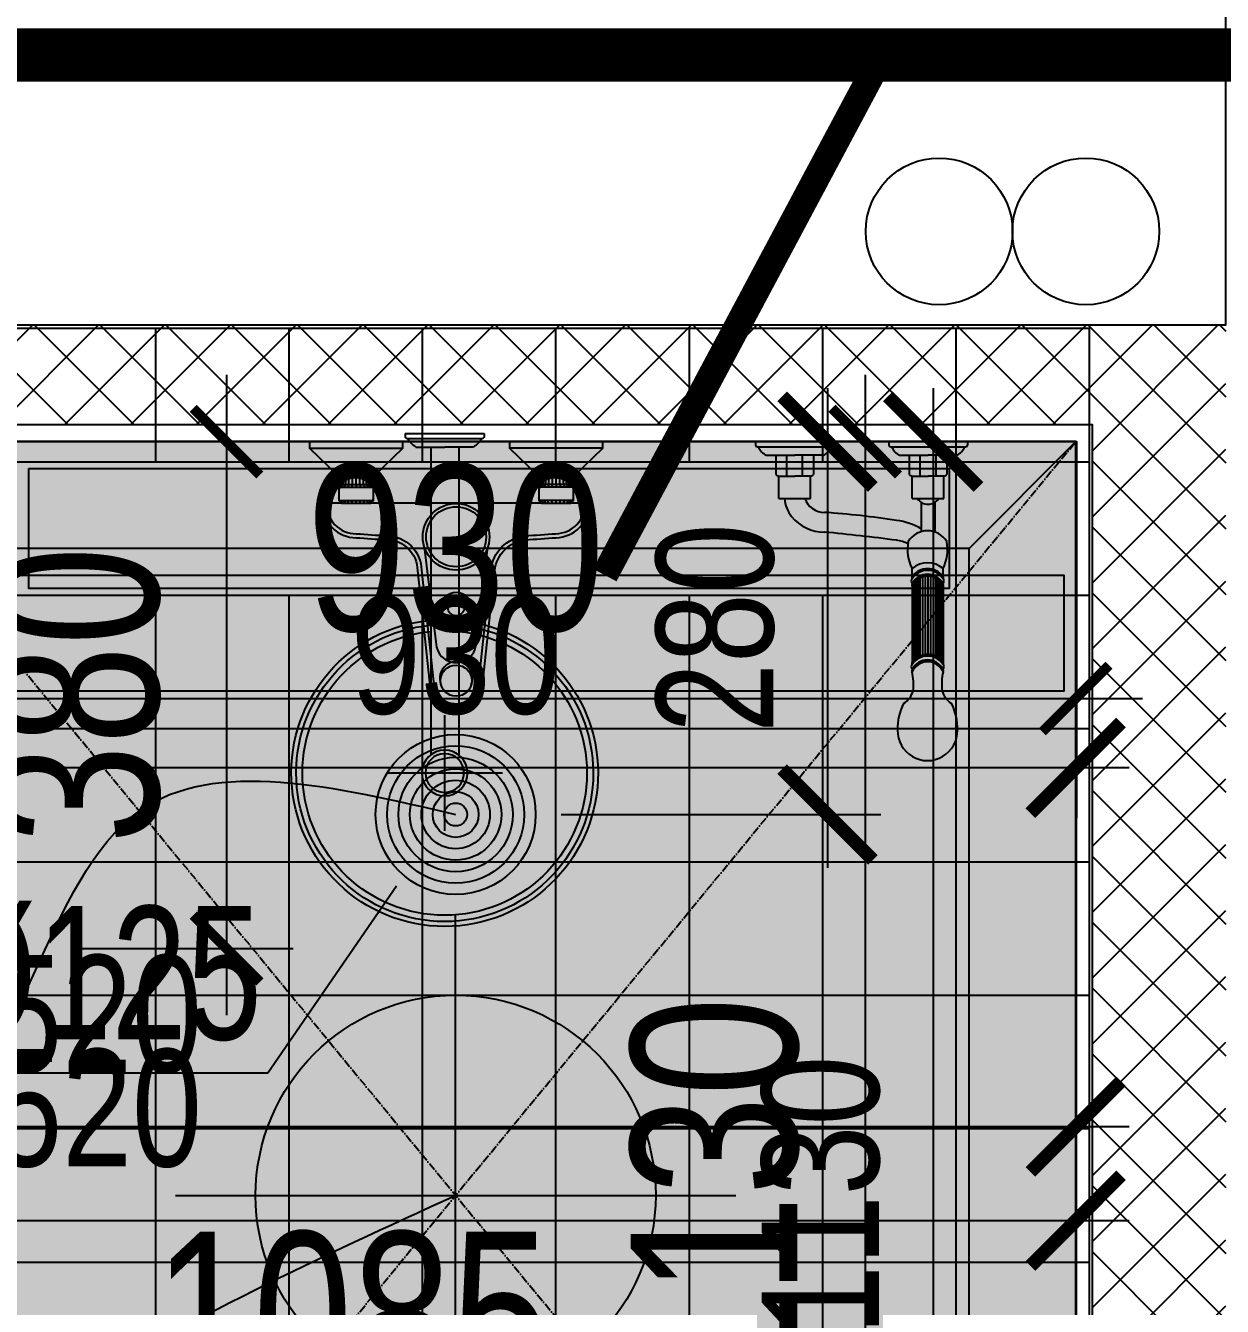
# Model space of a CAD drawing. Header units: metres. Extents: x -577923 to -19598, y 119734 to 247764.
# Drawn here: x -548547 to -547649, y 191100 to 192060 of the extents above; entities that cross this region are included whole.
import ezdxf
from ezdxf.enums import TextEntityAlignment as Align

# ---------------------------------------------------------------- set-up
doc = ezdxf.new("R2010")
doc.units = ezdxf.units.M
doc.linetypes.add('ACAD_ISO10W100', pattern=[18, 12, -3, 0, -3])
doc.linetypes.add('CACHE2', pattern=[4.762499999999999, 3.175, -1.5875])
for name, color, linetype in [('acces', 175, 'Continuous'), ('ceiling', 232, 'Continuous'), ('ceiling dim', 4, 'Continuous'), ('cornice', 4, 'Continuous'), ('dim', 4, 'Continuous'), ('electricity', 61, 'Continuous'), ('floor', 172, 'Continuous'), ('floor hatch', 252, 'Continuous'), ('Gypsum_wall', 3, 'Continuous'), ('light', 230, 'Continuous'), ('Marks ceiling', 4, 'Continuous'), ('sanit', 7, 'Continuous'), ('Sanitari', 144, 'Continuous'), ('Ventilation', 92, 'CACHE2'), ('wall', 5, 'Continuous')]:
    doc.layers.add(name, color=color, linetype=linetype)
doc.styles.add('KOTE', font='romrust.shx', dxfattribs={"width": 0.8})
doc.dimstyles.new('ayala 25', dxfattribs={"dimscale": 25, "dimtxt": 2.2, "dimasz": 1.7, "dimexe": 1, "dimexo": 2, "dimgap": 1, "dimtad": 1, "dimdec": 0, "dimzin": 9, "dimdsep": 46, "dimtxsty": 'KOTE', "dimblk": 'ARCHTICK', "dimcen": 0, "dimdle": 1, "dimclrd": 4, "dimclre": 4, "dimclrt": 3, "dimadec": 0, "dimazin": 0, "dimtfac": 0.6666666666666667, "dimtdec": 0, "dimtix": 1, "dimtmove": 2, "dimatfit": 0, "dimfxl": 1, "dimtvp": 1, "dimtolj": 1, "dimarcsym": 0})
doc.dimstyles.new('ayala 50', dxfattribs={"dimscale": 50, "dimtxt": 2.5, "dimasz": 1, "dimexe": 1, "dimexo": 2, "dimgap": 1, "dimtad": 1, "dimdec": 0, "dimzin": 9, "dimdsep": 46, "dimtxsty": 'KOTE', "dimblk": 'ARCHTICK', "dimcen": 0, "dimdle": 1, "dimclrd": 4, "dimclre": 4, "dimclrt": 3, "dimadec": 0, "dimazin": 0, "dimtfac": 0.6666666666666667, "dimtdec": 0, "dimtix": 1, "dimtmove": 2, "dimatfit": 0, "dimfxl": 1, "dimtvp": 1, "dimtolj": 1, "dimarcsym": 0})
doc.dimstyles.new('scale 40', dxfattribs={"dimscale": 40, "dimtxt": 2.2, "dimasz": 1.7, "dimexe": 1, "dimexo": 2, "dimgap": 1, "dimtad": 1, "dimdec": 0, "dimzin": 9, "dimdsep": 46, "dimtxsty": 'KOTE', "dimblk": 'ARCHTICK', "dimcen": 0, "dimdle": 1, "dimclrd": 4, "dimclre": 4, "dimclrt": 3, "dimadec": 0, "dimazin": 0, "dimtfac": 0.6666666666666667, "dimtdec": 0, "dimtix": 1, "dimtmove": 2, "dimatfit": 0, "dimfxl": 1, "dimtvp": 1, "dimtolj": 1, "dimarcsym": 0})

# ---------------------------------------------------------------- blocks, each defined once
blk = doc.blocks.new('wall handshower (top)')
at = {"color": 0}
for p, q in [((29.51732282142621, 0), (-29.51732282142621, 0)), ((-29.51732282142621, 0), (-29.51732282142621, -2.71216874444508)), ((29.51732282142621, 0), (29.51732282142621, -2.71216874444508)), ((129.5173228214262, 0), (70.4826771785738, 0)), ((70.4826771785738, 0), (70.4826771785738, -2.71216874444508)), ((129.5173228214262, 0), (129.5173228214262, -2.71216874444508)), ((-27.30604903740459, -3.99168910481967), (27.3060490374337, -3.99168910481967)), ((72.69395096259541, -3.99168910481967), (127.3060490374337, -3.99168910481967)), ((-21.52336715254933, -10.12613449251512), (2.91038304567337e-11, -10.12613449251512)), ((-14.13425659755012, -10.12613449251512), (-14.13425659755012, -24.72281987979659)), ((-6.028808449656935, -25.86433853005292), (-6.028808449656935, -10.12613449251512)), ((21.52336715260753, -10.12613449251512), (2.91038304567337e-11, -10.12613449251512)), ((5.872754493553657, -25.86433853005292), (5.872754493553657, -10.12613449251512)), ((13.97820264144684, -10.12613449251512), (13.97820264144684, -24.72281987979659)), ((78.47663284745067, -10.12613449251512), (100.0000000000291, -10.12613449251512)), ((85.86574340244988, -10.12613449251512), (85.86574340244988, -24.72281987979659)), ((93.97119155034306, -25.86433853005292), (93.97119155034306, -10.12613449251512)), ((121.5233671526075, -10.12613449251512), (100.0000000000291, -10.12613449251512)), ((105.8727544935537, -25.86433853005292), (105.8727544935537, -10.12613449251512)), ((113.9782026414468, -10.12613449251512), (113.9782026414468, -24.72281987979659)), ((-11.97958992124768, -42.70932977789198), (-11.97958992124768, -25.86433853005292)), ((-11.97958992124768, -25.86433853005292), (-0.07802697806619108, -25.86433853005292)), ((11.8235359651444, -25.86433853005292), (-0.07802697806619108, -25.86433853005292)), ((11.8235359651444, -42.70932977789198), (11.8235359651444, -25.86433853005292)), ((88.02041007875232, -42.70932977789198), (88.02041007875232, -25.86433853005292)), ((88.02041007875232, -25.86433853005292), (99.92197302193381, -25.86433853005292)), ((111.8235359651444, -25.86433853005292), (99.92197302193381, -25.86433853005292)), ((111.8235359651444, -42.70932977789198), (111.8235359651444, -25.86433853005292)), ((-11.97958992124768, -42.70932977789198), (11.8235359651444, -42.70932977789198)), ((88.02041007875232, -42.70932977789198), (111.8235359651444, -42.70932977789198)), ((94.78883636181126, -45.46515103175443), (94.78883636181126, -67.40229475596061)), ((105.0551096820855, -45.46515103175443), (105.0551096820855, -67.67145689475728)), ((87.99056344042765, -100.9716390452759), (87.99056344042765, -95.1716390452766)), ((111.1213806457527, -100.9716390452759), (111.1213806457527, -95.1716390452766)), ((90.68261084577534, -104.4321327536509), (90.68261084574624, -162.5210355815816)), ((92.15434785280377, -103.1817815953236), (92.15434785280377, -161.52897355614)), ((93.84562666792772, -102.1475130663694), (93.84562666792772, -160.6757055067355)), ((95.7050586520345, -101.3825329013944), (95.7050586520345, -160.0289670618458)), ((97.67614599553053, -100.9208610762671), (97.67614599553053, -159.6330698925267)), ((99.69899836141849, -100.7807160424582), (99.69899836141849, -159.5121261963268)), ((101.7121514113969, -100.9656836167142), (101.7121514113969, -159.6716779255512)), ((103.6544402290019, -101.464792256942), (103.6544402290019, -160.0990839172609)), ((105.4668460015673, -102.2516814791888), (105.4668460015673, -160.7628043575514)), ((107.0943010006449, -103.2823589374439), (107.0943010006449, -161.6104897120731)), ((108.4873340008198, -104.4899915574697), (108.4873340008198, -162.5657263486064)), ((87.99056344042765, -108.3716390452682), (87.99056344042765, -165.2098602148999)), ((88.56860087026143, -107.2068514111998), (88.56860087026143, -164.5044253008346)), ((89.47513369764783, -105.8174505128736), (89.47513369764783, -163.5558255785345)), ((109.6499240378907, -105.8349503702502), (109.6499240378907, -163.5683820895229)), ((110.4093642609951, -106.9744150712668), (110.409364260966, -164.3530958886713)), ((110.8799183004594, -107.8478141602773), (110.8799183004594, -164.9041701306123)), ((111.1213806457527, -108.3716390452682), (111.1213806457527, -165.2098602149454))]:
    blk.add_line(p, q, dxfattribs=at)
for centre, radius, start, end in [((-27.38892633852083, -1.584390446369071), 2.408724865562433, 207.9178764057473, 271.9717723105311), ((-14.98093192913802, 2.002377297438215), 13.7805753469162, 205.7896451649418, 241.6564203587935), ((14.98093192916713, 2.002377297438215), 13.7805753469162, 298.3435796412065, 334.2103548350581), ((27.38892633854994, -1.584390446369071), 2.408724865562433, 268.0282276894689, 332.0821235942527), ((72.61107366147917, -1.584390446369071), 2.408724865562433, 207.9178764057473, 271.9717723105311), ((85.01906807086198, 2.002377297438215), 13.7805753469162, 205.7896451649418, 241.6564203587935), ((114.9809319291671, 2.002377297438215), 13.7805753469162, 298.3435796412065, 334.2103548350581), ((127.3889263385499, -1.584390446369071), 2.408724865562433, 268.0282276894689, 332.0821235942527), ((-10.37322256038897, -20.2279760594829), 5.860801822085343, 230.0792909409914, 254.0924099294788), ((10.21716860428569, -20.2279760594829), 5.860801822085343, 285.9075900705212, 309.9207090590086), ((89.62677743961103, -20.2279760594829), 5.860801822085343, 230.0792909409914, 254.0924099294788), ((110.2171686042857, -20.2279760594829), 5.860801822085343, 285.9075900705212, 309.9207090590086), ((16.77643115670071, -40.86857144951546), 24.54418814595592, 184.3010917183804, 218.5850489282003), ((21.96245149607421, -37.7299842127436), 15.25537921288759, 199.0503745879608, 270.6084763301093), ((99.92197302193381, -36.84294065188442), 10.03452060670152, 215.7762034035241, 324.2237965964759), ((22.32996358216042, -35.65931445591605), 32.13993675774245, 219.6696818258993, 269.6336455448941), ((-21.20052926192875, -678.8828010146017), 627.3959944773844, 81.06024842120657, 86.0402741642993), ((71.42831164365634, -103.6716877274202), 44.82831975763287, 58.59320398870918, 83.7685953140791), ((99.50481172304717, -83.44807318885614), 16.72445601881532, 30.51061705759423, 149.489382940796), ((-118.9703034001286, -1558.555766955389), 1497.419340119883, 82.50725442845041, 84.59326815671331), ((73.13900509476662, -100.4873330607606), 26.75172657082053, 64.08237706581457, 83.22663252777147), ((115.1628158524109, -81.12867205948714), 30.69357180101224, 168.4004337074072, 207.2272854576603), ((83.82869979282259, -81.12867205948714), 30.69357180101224, 332.7727145423397, 11.59956629259274), ((99.5559720431338, -108.4830229011895), 17.63382024137145, 49.01471527903784, 130.9852847209621), ((99.5559720430756, -109.858860381104), 14.585656626251, 37.53980106037706, 142.4601989395816), ((90.05003916710848, -104.6716390452711), 2.802042160421129, 137.3064543293995, 222.6935456706005), ((89.19117410649778, -101.8716390452755), 1.500488577592248, 143.1440932336036, 216.8559067684598), ((99.5559720430756, -110.3216997358759), 13.81166509071397, 33.13706492608717, 146.8629350739783), ((99.5559720431338, -112.3014730893265), 12.90696224206111, 26.3551301315313, 153.6448698685621), ((99.5559720430756, -113.3852656856907), 12.60536109107614, 23.43682374635465, 156.5631762536453), ((109.9207699796825, -101.8716390452755), 1.500488577592248, 323.1440932315402, 36.85590676639638), ((109.0619049190718, -104.6716390452711), 2.802042160421129, 317.3064543293995, 42.69354567060053), ((89.19117410649778, -107.4716390452668), 1.500488577592248, 143.1440932336036, 216.8559067684598), ((109.9207699796825, -107.4716390452668), 1.500488577592248, 323.1440932315402, 36.85590676639638), ((99.5559720430756, -174.0970815507717), 14.585656626251, 37.53980106037706, 142.4601989395816), ((99.5559720430756, -174.5599209055435), 13.81166509071397, 33.13706492608717, 146.8629350739783), ((90.05003916710848, -168.9098602149406), 2.802042160421129, 137.3064543293995, 222.6935456706005), ((89.19117410649778, -166.109860214945), 1.500488577592248, 143.1440932336036, 216.8559067684598), ((89.19117410649778, -171.7098602149363), 1.500488577592248, 143.1440932336036, 216.8559067684598), ((99.5559720431338, -176.539694258996), 12.90696224206111, 26.3551301315313, 153.6448698685621), ((99.5559720430756, -177.6234868553584), 12.60536109107614, 23.43682374635465, 156.5631762536453), ((41.81876089682919, -182.123638432382), 47.14177898738836, 354.3747416436489, 11.64294177827996), ((157.2931831893511, -182.123638432382), 47.14177898738836, 168.35705822172, 185.6252583563511), ((109.9207699796825, -166.109860214945), 1.500488577592248, 323.1440932315402, 36.85590676639638), ((109.0619049190718, -168.9098602149406), 2.802042160421129, 317.3064543293995, 42.69354567060053), ((109.9207699796825, -171.7098602149363), 1.500488577592248, 323.1440932315402, 36.85590676639638), ((72.38772107465775, -181.9684383694948), 17.02927943543154, 302.6481330906219, 343.7120507851106), ((126.7242230114643, -181.9684383694948), 17.02927943543154, 196.2879492148894, 237.351866909378), ((119.6517284620495, -215.3323590351556), 42.6570953595189, 153.5123462746278, 181.2516851154977), ((79.35789498401573, -215.3323590351556), 42.6570953595189, 358.7483148845023, 26.48765372537219), ((99.50481172304717, -216.6038407341748), 22.50256372517277, 179.1351087821876, 0.8648912178123863)]:
    blk.add_arc(centre, radius, start, end, dxfattribs=at)
blk = doc.blocks.new('Hansgrohe top')
h = blk.add_hatch(color=254)
edge = h.paths.add_edge_path()
edge.add_line((7.275957614183426e-12, -46.00000000001455), (-63.99999999999272, -46.00000000001455))
edge.add_line((-63.99999999999272, -46.00000000001455), (-61.99999999999272, -44.00000000001455))
edge.add_line((-61.99999999999272, -44.00000000001455), (-61.99999999999272, -34.00000000001455))
edge.add_line((-61.99999999999272, -34.00000000001455), (-63.99999999999272, -32.00000000001455))
edge.add_line((-63.99999999999272, -32.00000000001455), (-63.99999999999272, -25.00000000001455))
edge.add_line((-63.99999999999272, -25.00000000001455), (-60.99999999999272, -25.00000000001455))
edge.add_line((-60.99999999999272, -25.00000000001455), (-39.99999999999272, -5.000000000014552))
edge.add_line((-39.99999999999272, -5.000000000014552), (-39.99999999999272, -1.455191522836685e-11))
edge.add_line((-39.99999999999272, -1.455191522836685e-11), (-109.9999999999927, -1.455191522836685e-11))
edge.add_line((-109.9999999999927, -1.455191522836685e-11), (-109.9999999999927, -5.000000000014552))
edge.add_line((-109.9999999999927, -5.000000000014552), (-88.99999999999272, -25.00000000001455))
edge.add_line((-88.99999999999272, -25.00000000001455), (-85.99999999998545, -25.0000000000291))
edge.add_line((-85.99999999998545, -25.0000000000291), (-85.99999999999272, -32.00000000001455))
edge.add_line((-85.99999999999272, -32.00000000001455), (-87.99999999999272, -34.00000000001455))
edge.add_line((-87.99999999999272, -34.00000000001455), (-87.99999999999272, -44.00000000001455))
edge.add_line((-87.99999999999272, -44.00000000001455), (-85.99999999999272, -46.00000000001455))
edge.add_line((-85.99999999999272, -46.00000000001455), (-98.99999999999272, -46.00000000001455))
edge.add_line((-98.99999999999272, -46.00000000001455), (-99.99999999999272, -47.00000000001455))
edge.add_arc((-75.00061614810693, -47.00061614812876), 24.99938385947875, 179.9985878577368, 270.0014121422632)
edge.add_arc((-503.9137034248815, -6403.746986705652), 6346.257705816994, 85.91654137337918, 86.12469372123053, ccw=False)
edge.add_arc((-52.00070323576074, -96.60070323577384), 23.00070324650401, 0.0017517916843985404, 89.99824820831572, ccw=False)
edge.add_line((-29.00000000000728, -96.60000000002037), (-19.99999999999272, -180.3147000000172))
edge.add_arc((7.275957614183426e-12, -179.9974448881258), 20.00251611188006, 180.9087927265302, 359.0912072734698)
edge.add_line((20.00000000000728, -180.3147000000172), (28.99999999999272, -96.60000000002037))
edge.add_arc((54.7705391308416, -99.37053913086925), 25.91903883577047, 96.136186491469, 173.8638135085309, ccw=False)
edge.add_arc((465.703780028883, -5854.479337897836), 5795.663614888641, 93.86541892116912, 94.09334598421111, ccw=False)
edge.add_arc((74.17833585395175, -46.17833585379643), 25.83473381416963, 271.8225784139141, 358.1774215854022)
edge.add_line((100.0000000001601, -47.00000000016007), (99.00000000000728, -46.00000000001455))
edge.add_line((99.00000000000728, -46.00000000001455), (86.00000000000728, -46.00000000001455))
edge.add_line((86.00000000000728, -46.00000000001455), (88.00000000000728, -44.00000000001455))
edge.add_line((88.00000000000728, -44.00000000001455), (88.00000000000728, -34.00000000001455))
edge.add_line((88.00000000000728, -34.00000000001455), (86.00000000000728, -32.00000000001455))
edge.add_line((86.00000000000728, -32.00000000001455), (86.00000000000728, -25.00000000001455))
edge.add_line((86.00000000000728, -25.00000000001455), (89.00000000000728, -25.00000000001455))
edge.add_line((89.00000000000728, -25.00000000001455), (109.9999999999927, -4.999999999985448))
edge.add_line((109.9999999999927, -4.999999999985448), (110.0000000000073, -1.455191522836685e-11))
edge.add_line((110.0000000000073, -1.455191522836685e-11), (40.00000000000728, -1.455191522836685e-11))
edge.add_line((40.00000000000728, -1.455191522836685e-11), (40.00000000000728, -5.000000000014552))
edge.add_line((40.00000000000728, -5.000000000014552), (60.99999999999272, -24.99999999998545))
edge.add_line((60.99999999999272, -24.99999999998545), (64.00000000000728, -25.00000000001455))
edge.add_line((64.00000000000728, -25.00000000001455), (64.00000000000728, -32.00000000001455))
edge.add_line((64.00000000000728, -32.00000000001455), (62.00000000000728, -34.00000000001455))
edge.add_line((62.00000000000728, -34.00000000001455), (62.00000000000728, -44.00000000001455))
edge.add_line((62.00000000000728, -44.00000000001455), (64.00000000000728, -46.00000000001455))
edge.add_line((64.00000000000728, -46.00000000001455), (7.275957614183426e-12, -46.00000000001455))
at = {"color": 0}
for p, q in [((-109.9999999999927, -5.000000000014552), (-39.99999999999272, -5.000000000014552)), ((110.0000000000073, -5.000000000014552), (40.00000000000728, -5.000000000014552)), ((-85.99999999998545, -25.0000000000291), (-63.99999999999272, -25.0000000000291)), ((-85.59999999999127, -32.00000000001455), (-85.59999999999127, -25.00000000001455, 26.2)), ((-84.49999999999272, -32.00000000001455), (-84.49999999999272, -25.00000000001455, 26.2)), ((-82.79999999998836, -32.00000000001455), (-82.79999999998836, -25.00000000001455, 26.2)), ((-80.49999999999272, -32.00000000001455), (-80.49999999999272, -25.00000000001455, 26.2)), ((-77.79999999998836, -32.00000000001455), (-77.79999999998836, -25.00000000001455, 26.2)), ((-74.99999999999272, -32.00000000005821), (-74.99999999999272, -25.00000000005821, 26.2)), ((-72.20000000001164, -32.00000000001455), (-72.20000000001164, -25.00000000001455, 26.2)), ((-69.50000000000728, -32.00000000001455), (-69.50000000000728, -25.00000000001455, 26.2)), ((-67.20000000001164, -32.00000000001455), (-67.20000000001164, -25.00000000001455, 26.2)), ((-65.50000000000728, -32.00000000001455), (-65.50000000000728, -25.00000000001455, 26.2)), ((-64.40000000000873, -32.00000000001455), (-64.40000000000873, -25.00000000001455, 26.2)), ((64.00000000000728, -25.00000000001455), (86.00000000000728, -25.00000000001455)), ((64.40000000000873, -32.00000000001455), (64.40000000000873, -25.00000000001455, 26.2)), ((65.50000000000728, -32.00000000001455), (65.50000000000728, -25.00000000001455, 26.2)), ((67.20000000001164, -32.00000000001455), (67.20000000001164, -25.00000000001455, 26.2)), ((69.50000000000728, -32.00000000001455), (69.50000000000728, -25.00000000001455, 26.2)), ((72.20000000001164, -32.00000000001455), (72.20000000001164, -25.00000000001455, 26.2)), ((74.99999999999272, -32.00000000005821), (74.99999999999272, -25.00000000005821, 26.2)), ((77.79999999998836, -32.00000000001455), (77.79999999998836, -25.00000000001455, 26.2)), ((80.49999999999272, -32.00000000001455), (80.49999999999272, -25.00000000001455, 26.2)), ((82.79999999998836, -32.00000000001455), (82.79999999998836, -25.00000000001455, 26.2)), ((84.49999999999272, -32.00000000001455), (84.49999999999272, -25.00000000001455, 26.2)), ((85.59999999999127, -32.00000000001455), (85.59999999999127, -25.00000000001455, 26.2)), ((-87.99999999999272, -33.99999999992724), (-61.99999999999272, -33.99999999992724)), ((-87.49999999999272, -33.99999999992724), (-87.99999999999272, -35.8660254037095)), ((-85.59999999999127, -32.00000000001455), (-87.49999999998545, -34.00000000001455, 19.31721973305628)), ((-84.49999999999272, -32.00000000001455), (-86.2999999999738, -34, 15.21100405209363)), ((-85.99999999999272, -32.00000000001455), (-63.99999999999272, -32.00000000001455)), ((-82.79999999998836, -32.00000000001455), (-84.19999999998254, -34.00000000001455, 9.476348875375148)), ((-80.49999999999272, -32.00000000001455), (-81.49999999999272, -34.00000000001455, 9.476263673910275)), ((-77.79999999998836, -32.00000000001455), (-78.40000000000146, -34.00000000001455, 9.638205168207017)), ((-74.99999999999272, -32.00000000001455), (-75, -34.00000000001455)), ((-72.20000000001164, -32.00000000001455), (-71.59999999999854, -34.00000000001455, 9.638205168207017)), ((-69.50000000000728, -32.00000000001455), (-68.50000000000728, -34.00000000001455, 9.476263673910275)), ((-67.20000000001164, -32.00000000001455), (-65.80000000001746, -34.00000000001455, 9.476348875375148)), ((-65.50000000000728, -32.00000000001455), (-63.70000000002619, -34, 15.21100405209363)), ((-64.40000000000873, -32.00000000001455), (-62.50000000001455, -34.00000000001455, 19.31721973305628)), ((-62.50000000000728, -33.99999999992724), (-62.00000000000728, -35.8660254037095)), ((87.99999999999272, -33.99999999992724), (61.99999999999272, -33.99999999992724)), ((62.50000000000728, -33.99999999992724), (62.00000000000728, -35.8660254037095)), ((64.40000000000873, -32.00000000001455), (62.50000000001455, -34.00000000001455, 19.31721973305628)), ((65.50000000000728, -32.00000000001455), (63.70000000002619, -34, 15.21100405209363)), ((85.99999999999272, -32.00000000001455), (63.99999999999272, -32.00000000001455)), ((67.20000000001164, -32.00000000001455), (65.80000000001746, -34.00000000001455, 9.476348875375148)), ((69.50000000000728, -32.00000000001455), (68.50000000000728, -34.00000000001455, 9.476263673910275)), ((72.20000000001164, -32.00000000001455), (71.59999999999854, -34.00000000001455, 9.638205168207017)), ((74.99999999999272, -32.00000000001455), (75, -34.00000000001455)), ((77.79999999998836, -32.00000000001455), (78.40000000000146, -34.00000000001455, 9.638205168207017)), ((80.49999999999272, -32.00000000001455), (81.49999999999272, -34.00000000001455, 9.476263673910275)), ((82.79999999998836, -32.00000000001455), (84.19999999998254, -34.00000000001455, 9.476348875375148)), ((84.49999999999272, -32.00000000001455), (86.2999999999738, -34, 15.21100405209363)), ((85.59999999999127, -32.00000000001455), (87.49999999998545, -34.00000000001455, 19.31721973305628)), ((87.49999999999272, -33.99999999992724), (87.99999999999272, -35.8660254037095)), ((-87.49999999999272, -44.00000000001455), (-87.99999999999272, -42.13397459623229)), ((-87.99999999999272, -44.00000000001455), (-61.99999999999272, -44.00000000001455)), ((-85.59999999999127, -46.00000000001455), (-87.49999999998545, -44.00000000001455, 19.31721973305628)), ((-84.49999999999272, -46.00000000001455), (-86.2999999999738, -44.0000000000291, 15.21100405209363)), ((-85.99999999999272, -46.00000000001455), (-63.99999999999272, -46.00000000001455)), ((-82.79999999998836, -46.00000000001455), (-84.19999999998254, -44.00000000001455, 9.476348875375148)), ((-80.49999999999272, -46.00000000001455), (-81.49999999999272, -44.00000000001455, 9.476263673910275)), ((-77.79999999998836, -46.00000000001455), (-78.40000000000146, -44.00000000001455, 9.638205168207017)), ((-74.99999999999272, -46.00000000001455), (-75, -44.00000000001455)), ((-72.20000000001164, -46.00000000001455), (-71.59999999999854, -44.00000000001455, 9.638205168207017)), ((-69.50000000000728, -46.00000000001455), (-68.50000000000728, -44.00000000001455, 9.476263673910275)), ((-67.20000000001164, -46.00000000001455), (-65.80000000001746, -44.00000000001455, 9.476348875375148)), ((-65.50000000000728, -46.00000000001455), (-63.70000000002619, -44.0000000000291, 15.21100405209363)), ((-64.40000000000873, -46.00000000001455), (-62.50000000001455, -44.00000000001455, 19.31721973305628)), ((-62.50000000000728, -44.00000000001455), (-62.00000000000728, -42.13397459623229)), ((62.50000000000728, -44.00000000001455), (62.00000000000728, -42.13397459623229)), ((87.99999999999272, -44.00000000001455), (61.99999999999272, -44.00000000001455)), ((64.40000000000873, -46.00000000001455), (62.50000000001455, -44.00000000001455, 19.31721973305628)), ((65.50000000000728, -46.00000000001455), (63.70000000002619, -44.0000000000291, 15.21100405209363)), ((64.00000000000728, -46.00000000001455), (86.00000000000728, -46.00000000001455)), ((67.20000000001164, -46.00000000001455), (65.80000000001746, -44.00000000001455, 9.476348875375148)), ((69.50000000000728, -46.00000000001455), (68.50000000000728, -44.00000000001455, 9.476263673910275)), ((72.20000000001164, -46.00000000001455), (71.59999999999854, -44.00000000001455, 9.638205168207017)), ((74.99999999999272, -46.00000000001455), (75, -44.00000000001455)), ((77.79999999998836, -46.00000000001455), (78.40000000000146, -44.00000000001455, 9.638205168207017)), ((80.49999999999272, -46.00000000001455), (81.49999999999272, -44.00000000001455, 9.476263673910275)), ((82.79999999998836, -46.00000000001455), (84.19999999998254, -44.00000000001455, 9.476348875375148)), ((84.49999999999272, -46.00000000001455), (86.2999999999738, -44.0000000000291, 15.21100405209363)), ((85.59999999999127, -46.00000000001455), (87.49999999998545, -44.00000000001455, 19.31721973305628)), ((87.49999999999272, -44.00000000001455), (87.99999999999272, -42.13397459623229))]:
    blk.add_line(p, q, dxfattribs=at)
blk.add_lwpolyline([(7.275957614183426e-12, -46.00000000001455), (-63.99999999999272, -46.00000000001455), (-61.99999999999272, -44.00000000001455), (-61.99999999999272, -34.00000000001455), (-63.99999999999272, -32.00000000001455), (-63.99999999999272, -25.00000000001455), (-60.99999999999272, -25.00000000001455), (-39.99999999999272, -5.000000000014552), (-39.99999999999272, -1.455191522836685e-11), (-109.9999999999927, -1.455191522836685e-11), (-109.9999999999927, -5.000000000014552), (-88.99999999999272, -25.00000000001455), (-85.99999999998545, -25.0000000000291), (-85.99999999999272, -32.00000000001455), (-87.99999999999272, -34.00000000001455), (-87.99999999999272, -44.00000000001455), (-85.99999999999272, -46.00000000001455), (-98.99999999999272, -46.00000000001455), (-99.99999999999272, -47.00000000001455, 0.4142280000509723), (-74.99999999999272, -72.00000000001455, -0.0009082362036731672), (-52.00000000000728, -73.60000000002037, -0.41419565233991), (-29.00000000000728, -96.60000000002037), (-19.99999999999272, -180.3147000000172, 0.9842630499994321), (20.00000000000728, -180.3147000000172), (28.99999999999272, -96.60000000002037, -0.3527816514575568), (51.99999999999272, -73.60000000002037, -0.00099451975400359), (75.00000000000728, -72.00000000001455, 0.3957001059149299), (100.0000000001601, -47.00000000016007), (99.00000000000728, -46.00000000001455), (86.00000000000728, -46.00000000001455), (88.00000000000728, -44.00000000001455), (88.00000000000728, -34.00000000001455), (86.00000000000728, -32.00000000001455), (86.00000000000728, -25.00000000001455), (89.00000000000728, -25.00000000001455), (109.9999999999927, -4.999999999985448), (110.0000000000073, -1.455191522836685e-11), (40.00000000000728, -1.455191522836685e-11), (40.00000000000728, -5.000000000014552), (60.99999999999272, -24.99999999998545), (64.00000000000728, -25.00000000001455), (64.00000000000728, -32.00000000001455), (62.00000000000728, -34.00000000001455), (62.00000000000728, -44.00000000001455), (64.00000000000728, -46.00000000001455), (7.275957614183426e-12, -46.00000000001455)], format="xyb", dxfattribs=at)
at = {"color": 40}
blk.add_lwpolyline([(-96.90895598502539, -46.00000000001455, 0.4309314408558651), (-74.90179522841936, -68.9997780554113, -0.0009082816211545122), (-51.88974572135339, -70.60023674489639, -0.4110919499884113), (-26.00053283258603, -96.43424507806776), (-17.0019537670596, -180.1357280664379, 0.9918997054362307), (17.00195376707416, -180.1357280664379), (26.01718810321472, -96.2793238574668, -0.3533158347341899), (51.73395848485234, -70.61136693894514, -0.000999140394778317), (74.85277982959815, -69.00310734631785, 0.4128896529231647), (96.83806400347385, -46.00000000001455)], format="xyb", dxfattribs=at)
at = {"color": 0, "elevation": 69.34030000000075}
blk.add_lwpolyline([(-23.83989389568887, -78.85224777339317), (-15.09999999998399, -150.1177999999927, 1.022582781447925), (15.10000000000582, -150.1178000000073), (23.82226191326481, -78.99312731302052)], format="xyb", dxfattribs=at)
at = {"color": 0}
for centre, radius in [((7.275957614183426e-12, -71.32500000001164, 69.34030000000075), 25), ((7.275957614183426e-12, -71.32500000001164, 69.34030000000075), 22.5), ((7.275957614183426e-12, -124.3109500000137, 69.3403), 6.18)]:
    blk.add_circle(centre, radius, dxfattribs=at)
at = {"color": 40}
for centre, radius in [((7.275957614183426e-12, -124.3109500000137, 69.3403), 11.5), ((7.275957614183426e-12, -179.1729150000174, 7.670300000000001), 11.71199494054176)]:
    blk.add_circle(centre, radius, dxfattribs=at)
blk.add_arc((3.637978807091713e-11, -177.3022947574354, 7.670316441585335), 12.32055937727815, 336.8457694658383, 203.1542305341617, dxfattribs=at)
blk = doc.blocks.new('PP3UU (top)')
at = {"color": 40}
for p, q in [((254.4999999999927, -43.4523721938649), (254.4999999999927, 43.45237219385581)), ((297.9523721938531, -7.275957614183426e-12), (211.0476278061324, -7.275957614183426e-12))]:
    blk.add_line(p, q, dxfattribs=at)
at = {"color": 0}
for p, q in [((0, 29.51732282142621), (0, -29.51732282142621)), ((0, 29.51732282142621), (2.71216874444508, 29.51732282142621)), ((3.99168910481967, -27.30604903740459), (3.99168910481967, 27.30604903744643)), ((10.12613449250784, 21.5233671526039), (10.12613449251512, 2.091837814077735e-11)), ((10.12613449250784, 10.5), (240.9650633133424, 10.5)), ((10.12613449250784, -21.52336715256206), (10.12613449251512, 2.091837814077735e-11)), ((10.12613449251512, -10.49999999999727), (240.9650633133424, -10.50000000001546)), ((0, -29.51732282142621), (2.71216874444508, -29.51732282142621))]:
    blk.add_line(p, q, dxfattribs=at)
for radius in [17.1302221559381, 14.5]:
    blk.add_circle((254.4999999999927, -4.547473508864641e-12), radius, dxfattribs=at)
for centre, radius, start, end in [((254.4999999999927, -4.547473508864641e-12), 115.0066938353048, 185.2383439389275, 174.7616560610725), ((254.4999999999927, -4.547473508864641e-12), 111.3578819268951, 185.4104901309179, 174.5895098690821), ((254.4999999999927, -4.547473508864641e-12), 106.659214532483, 185.6495978615619, 174.3504021384382), ((1.584390446376347, 27.38892633853538), 2.408724865562433, 358.0282276890999, 62.08212359479052), ((-2.002377297452767, 14.98093192917258), 13.7805753469162, 28.34357964166875, 64.21035483496034), ((1.584390446376347, -27.38892633853538), 2.408724865562433, 297.9178764052095, 1.971772310900144), ((-2.002377297452767, -14.98093192913075), 13.7805753469162, 295.7896451650397, 331.6564203583313)]:
    blk.add_arc(centre, radius, start, end, dxfattribs=at)
blk = doc.blocks.new('downlight')
at = {"color": 0}
for p, q in [((0, 10.5), (0, -10.5)), ((-10.5, 0), (10.5, 0))]:
    blk.add_line(p, q, dxfattribs=at)
blk.add_circle((0, 0), 7.5, dxfattribs=at)
blk = doc.blocks.new('_ArchTick')
at = {"color": 0, "linetype": 'ByBlock', "const_width": 0.15}
blk.add_lwpolyline([(-0.5, -0.5), (0.5, 0.5)], dxfattribs=at)
blk = doc.blocks.new('*D618')
at = {"layer": 'Defpoints', "color": 0, "transparency": 16777216}
for p in [(-548689.3274095634, 191748.2734078205), (-547759.3274095634, 191748.2734078205), (-548689.3274095634, 191503.7154609664)]:
    blk.add_point(p, dxfattribs=at)
at = {"layer": 'dim', "color": 4, "lineweight": -2, "transparency": 16777216}
for p, q in [((-548689.3274095634, 191668.2734078205), (-548689.3274095634, 191463.7154609664)), ((-547759.3274095634, 191668.2734078205), (-547759.3274095634, 191463.7154609664)), ((-547719.3274095634, 191503.7154609664), (-548729.3274095634, 191503.7154609664))]:
    blk.add_line(p, q, dxfattribs=at)
at = {"layer": 'dim', "color": 4, "lineweight": -2, "transparency": 16777216, "xscale": 68, "yscale": 68, "zscale": 68, "rotation": 180}
blk.add_blockref('_ArchTick', (-548689.3274095634, 191503.7154609664), dxfattribs=at)
at = {"layer": 'dim', "color": 4, "lineweight": -2, "transparency": 16777216, "xscale": 68, "yscale": 68, "zscale": 68}
blk.add_blockref('_ArchTick', (-547759.3274095634, 191503.7154609664), dxfattribs=at)
at = {"layer": 'dim', "color": 3, "transparency": 16777216, "insert": (-548224.3274095634, 191587.7154609664), "char_height": 88, "attachment_point": 5, "style": 'KOTE'}
blk.add_mtext('\\A1;930', dxfattribs=at)
blk = doc.blocks.new('*D619')
at = {"layer": 'Defpoints', "color": 0, "transparency": 16777216}
for p in [(-547759.3274095634, 191748.2734078205), (-547866.2350428659, 190618.2734078204), (-547759.3274095634, 190618.2734078204)]:
    blk.add_point(p, dxfattribs=at)
at = {"layer": 'dim', "color": 4, "lineweight": -2, "transparency": 16777216}
for p, q in [((-547866.2350428659, 191788.2734078205), (-547866.2350428659, 190578.2734078204)), ((-547839.3274095634, 191748.2734078205), (-547906.2350428659, 191748.2734078205)), ((-547839.3274095634, 190618.2734078204), (-547906.2350428659, 190618.2734078204))]:
    blk.add_line(p, q, dxfattribs=at)
at = {"layer": 'dim', "color": 4, "lineweight": -2, "transparency": 16777216, "xscale": 68, "yscale": 68, "zscale": 68}
for p, rotation in [((-547866.2350428659, 191748.2734078205), 90), ((-547866.2350428659, 190618.2734078204), 270)]:
    blk.add_blockref('_ArchTick', p, dxfattribs=dict(at, rotation=rotation))
at = {"layer": 'dim', "color": 3, "transparency": 16777216, "insert": (-547950.2350428659, 191183.2734078204), "char_height": 88, "attachment_point": 5, "rotation": 90, "style": 'KOTE'}
blk.add_mtext('\\A1;1130', dxfattribs=at)
blk = doc.blocks.new('air diffuser')
at = {"color": 0}
for centre, radius in [((0, 0), 149.9999999999932), ((-3.155443620884047e-30, -2.842170943040401e-14), 128.5714285714285), ((-3.155443620884047e-30, -2.842170943040401e-14), 107.1428571428571), ((-3.155443620884047e-30, -2.842170943040401e-14), 85.71428571428567), ((-3.155443620884047e-30, -2.842170943040401e-14), 64.28571428571425), ((-3.155443620884047e-30, -2.842170943040401e-14), 42.85714285714282), ((-3.155443620884047e-30, -2.842170943040401e-14), 21.4285714285714)]:
    blk.add_circle(centre, radius, dxfattribs=at)
blk = doc.blocks.new('*D746')
at = {"layer": 'Defpoints', "color": 0, "transparency": 16777216}
for p in [(-549279.3274095632, 191830.4088713672), (-547759.3274095634, 191423.2734078205), (-547759.3274095634, 191234.7699171832)]:
    blk.add_point(p, dxfattribs=at)
at = {"layer": 'sanit', "color": 4, "lineweight": -2, "transparency": 16777216}
for p, q in [((-549279.3274095632, 191750.4088713672), (-549279.3274095632, 191194.7699171832)), ((-547759.3274095634, 191343.2734078205), (-547759.3274095634, 191194.7699171832)), ((-549319.3274095632, 191234.7699171832), (-547719.3274095634, 191234.7699171832))]:
    blk.add_line(p, q, dxfattribs=at)
at = {"layer": 'sanit', "color": 4, "lineweight": -2, "transparency": 16777216, "xscale": 68, "yscale": 68, "zscale": 68, "rotation": 180}
blk.add_blockref('_ArchTick', (-549279.3274095632, 191234.7699171832), dxfattribs=at)
at = {"layer": 'sanit', "color": 4, "lineweight": -2, "transparency": 16777216, "xscale": 68, "yscale": 68, "zscale": 68}
blk.add_blockref('_ArchTick', (-547759.3274095634, 191234.7699171832), dxfattribs=at)
at = {"layer": 'sanit', "color": 3, "transparency": 16777216, "insert": (-548519.3274095634, 191318.7699171832), "char_height": 88, "attachment_point": 5, "style": 'KOTE'}
blk.add_mtext('\\A1;1520', dxfattribs=at)
blk = doc.blocks.new('*D842')
at = {"layer": 'Defpoints', "color": 0, "transparency": 16777216}
for p in [(-549279.3274095632, 191473.2734078208), (-547759.3274095634, 191298.5502873473), (-549279.3274095632, 191164.2816202556)]:
    blk.add_point(p, dxfattribs=at)
at = {"layer": 'dim', "color": 4, "lineweight": -2, "transparency": 16777216}
for p, q in [((-549279.3274095632, 191393.2734078208), (-549279.3274095632, 191124.2816202556)), ((-547759.3274095634, 191218.5502873473), (-547759.3274095634, 191124.2816202556)), ((-547719.3274095634, 191164.2816202556), (-549319.3274095632, 191164.2816202556))]:
    blk.add_line(p, q, dxfattribs=at)
at = {"layer": 'dim', "color": 4, "lineweight": -2, "transparency": 16777216, "xscale": 68, "yscale": 68, "zscale": 68, "rotation": 180}
blk.add_blockref('_ArchTick', (-549279.3274095632, 191164.2816202556), dxfattribs=at)
at = {"layer": 'dim', "color": 4, "lineweight": -2, "transparency": 16777216, "xscale": 68, "yscale": 68, "zscale": 68}
blk.add_blockref('_ArchTick', (-547759.3274095634, 191164.2816202556), dxfattribs=at)
at = {"layer": 'dim', "color": 3, "transparency": 16777216, "insert": (-548519.3274095634, 191248.2816202556), "char_height": 88, "attachment_point": 5, "style": 'KOTE'}
blk.add_mtext('\\A1;1520', dxfattribs=at)
blk = doc.blocks.new('*D1134')
at = {"layer": 'ceiling dim', "color": 4, "linetype": 'ByBlock', "lineweight": -2, "transparency": 16777216}
for p, q in [((-547945.4656359483, 191788.2734078205), (-547945.4656359483, 191428.7734078204)), ((-548144.3274095634, 191748.2734078205), (-547905.4656359483, 191748.2734078205)), ((-548145.1312571407, 191468.7734078204), (-547905.4656359483, 191468.7734078204))]:
    blk.add_line(p, q, dxfattribs=at)
at = {"layer": 'Defpoints', "color": 0, "linetype": 'ByBlock', "transparency": 16777216}
for p in [(-548224.3274095634, 191748.2734078205), (-548225.1312571407, 191468.7734078204), (-547945.4656359483, 191468.7734078204)]:
    blk.add_point(p, dxfattribs=at)
at = {"layer": 'ceiling dim', "color": 4, "linetype": 'ByBlock', "lineweight": -2, "transparency": 16777216, "xscale": 68, "yscale": 68, "zscale": 68}
for p, rotation in [((-547945.4656359483, 191748.2734078205), 90), ((-547945.4656359483, 191468.7734078204), 270)]:
    blk.add_blockref('_ArchTick', p, dxfattribs=dict(at, rotation=rotation))
at = {"layer": 'ceiling dim', "color": 3, "linetype": 'ByBlock', "transparency": 16777216, "insert": (-548029.4656359483, 191608.5234078204), "char_height": 88, "attachment_point": 5, "rotation": 90, "style": 'KOTE'}
blk.add_mtext('\\A1;280', dxfattribs=at)
blk = doc.blocks.new('*D1266')
at = {"layer": 'cornice', "color": 4, "linetype": 'ByBlock', "lineweight": -2, "transparency": 16777216}
for p, q in [((-548844.3274095634, 190798.2734078206), (-548844.3274095634, 191030.1307123112)), ((-547759.3274095635, 190718.2734078204), (-547759.3274095635, 191030.1307123112)), ((-548894.3274095634, 190980.1307123112), (-547709.3274095635, 190980.1307123112))]:
    blk.add_line(p, q, dxfattribs=at)
at = {"layer": 'Defpoints', "color": 0, "linetype": 'ByBlock', "transparency": 16777216}
for p in [(-547759.3274095635, 190980.1307123112), (-548844.3274095634, 190698.2734078206), (-547759.3274095635, 190618.2734078204)]:
    blk.add_point(p, dxfattribs=at)
at = {"layer": 'cornice', "color": 4, "linetype": 'ByBlock', "lineweight": -2, "transparency": 16777216, "xscale": 50, "yscale": 50, "zscale": 50, "rotation": 180}
blk.add_blockref('_ArchTick', (-548844.3274095634, 190980.1307123112), dxfattribs=at)
at = {"layer": 'cornice', "color": 4, "linetype": 'ByBlock', "lineweight": -2, "transparency": 16777216, "xscale": 50, "yscale": 50, "zscale": 50}
blk.add_blockref('_ArchTick', (-547759.3274095635, 190980.1307123112), dxfattribs=at)
at = {"layer": 'cornice', "color": 3, "linetype": 'ByBlock', "transparency": 16777216, "insert": (-548301.8274095634, 191092.6307123112), "char_height": 125, "attachment_point": 5, "style": 'KOTE'}
blk.add_mtext('\\A1;1085', dxfattribs=at)
blk = doc.blocks.new('*D1267')
at = {"layer": 'cornice', "color": 4, "linetype": 'ByBlock', "lineweight": -2, "transparency": 16777216}
for p, q in [((-547917.1495740046, 191798.2734078204), (-547917.1495740046, 190568.2734078204)), ((-547859.3274095634, 191748.2734078204), (-547967.1495740046, 191748.2734078204)), ((-547859.3274095635, 190618.2734078204), (-547967.1495740046, 190618.2734078204))]:
    blk.add_line(p, q, dxfattribs=at)
at = {"layer": 'Defpoints', "color": 0, "linetype": 'ByBlock', "transparency": 16777216}
for p in [(-547759.3274095634, 191748.2734078204), (-547917.1495740046, 190618.2734078204), (-547759.3274095635, 190618.2734078204)]:
    blk.add_point(p, dxfattribs=at)
at = {"layer": 'cornice', "color": 4, "linetype": 'ByBlock', "lineweight": -2, "transparency": 16777216, "xscale": 50, "yscale": 50, "zscale": 50}
for p, rotation in [((-547917.1495740046, 191748.2734078204), 90), ((-547917.1495740046, 190618.2734078204), 270)]:
    blk.add_blockref('_ArchTick', p, dxfattribs=dict(at, rotation=rotation))
at = {"layer": 'cornice', "color": 3, "linetype": 'ByBlock', "transparency": 16777216, "insert": (-548029.6495740046, 191183.2734078204), "char_height": 125, "attachment_point": 5, "rotation": 90, "style": 'KOTE'}
blk.add_mtext('\\A1;1130', dxfattribs=at)
blk = doc.blocks.new('*D1268')
at = {"layer": 'cornice', "color": 4, "linetype": 'ByBlock', "lineweight": -2, "transparency": 16777216}
for p, q in [((-548689.3274095634, 191648.2734078205), (-548689.3274095634, 191505.7398750279)), ((-547759.3274095634, 191648.2734078204), (-547759.3274095634, 191505.7398750279)), ((-548739.3274095634, 191555.7398750279), (-547709.3274095634, 191555.7398750279))]:
    blk.add_line(p, q, dxfattribs=at)
at = {"layer": 'Defpoints', "color": 0, "linetype": 'ByBlock', "transparency": 16777216}
for p in [(-548689.3274095634, 191748.2734078205), (-547759.3274095634, 191748.2734078204), (-547759.3274095634, 191555.7398750279)]:
    blk.add_point(p, dxfattribs=at)
at = {"layer": 'cornice', "color": 4, "linetype": 'ByBlock', "lineweight": -2, "transparency": 16777216, "xscale": 50, "yscale": 50, "zscale": 50, "rotation": 180}
blk.add_blockref('_ArchTick', (-548689.3274095634, 191555.7398750279), dxfattribs=at)
at = {"layer": 'cornice', "color": 4, "linetype": 'ByBlock', "lineweight": -2, "transparency": 16777216, "xscale": 50, "yscale": 50, "zscale": 50}
blk.add_blockref('_ArchTick', (-547759.3274095634, 191555.7398750279), dxfattribs=at)
at = {"layer": 'cornice', "color": 3, "linetype": 'ByBlock', "transparency": 16777216, "insert": (-548224.3274095634, 191668.2398750279), "char_height": 125, "attachment_point": 5, "style": 'KOTE'}
blk.add_mtext('\\A1;930', dxfattribs=at)
blk = doc.blocks.new('*D1269')
at = {"layer": 'cornice', "color": 4, "linetype": 'ByBlock', "lineweight": -2, "transparency": 16777216}
for p, q in [((-548396.129866608, 191798.2734078205), (-548396.129866608, 191318.2734078205)), ((-548589.3274095634, 191748.2734078205), (-548346.129866608, 191748.2734078205)), ((-548509.3274095634, 191368.2734078205), (-548346.129866608, 191368.2734078205))]:
    blk.add_line(p, q, dxfattribs=at)
at = {"layer": 'Defpoints', "color": 0, "linetype": 'ByBlock', "transparency": 16777216}
for p in [(-548689.3274095634, 191748.2734078205), (-548609.3274095634, 191368.2734078205), (-548396.129866608, 191368.2734078205)]:
    blk.add_point(p, dxfattribs=at)
at = {"layer": 'cornice', "color": 4, "linetype": 'ByBlock', "lineweight": -2, "transparency": 16777216, "xscale": 50, "yscale": 50, "zscale": 50}
for p, rotation in [((-548396.129866608, 191748.2734078205), 90), ((-548396.129866608, 191368.2734078205), 270)]:
    blk.add_blockref('_ArchTick', p, dxfattribs=dict(at, rotation=rotation))
at = {"layer": 'cornice', "color": 3, "linetype": 'ByBlock', "transparency": 16777216, "insert": (-548508.629866608, 191558.2734078204), "char_height": 125, "attachment_point": 5, "rotation": 90, "style": 'KOTE'}
blk.add_mtext('\\A1;380', dxfattribs=at)

msp = doc.modelspace()

# ---------------------------------------------------------------- hatches: boundary and pattern name
at = {"layer": 'cornice', "linetype": 'ByBlock'}
h = msp.add_hatch(color=254, dxfattribs=at)
h.paths.add_polyline_path([(-550962.1574954534, 192098.2734078205), (-550962.1574954534, 190467.9433219306), (-548764.3274095634, 190467.9433219306), (-548764.3274095634, 190618.2734078206), (-547759.3274095635, 190618.2734078204), (-547759.3274095634, 191748.2734078205), (-548689.3274095634, 191748.2734078205), (-548689.3274095634, 191448.2734078205), (-548764.3274095634, 191448.2734078205), (-548764.3274095632, 191948.2734078203), (-549779.3274095631, 191948.2734078203), (-549779.3274095632, 192098.2734078203)])
h.paths.add_polyline_path([(-550882.1574954534, 192018.2734078203), (-550882.1574954534, 190547.9433219306), (-548844.3274095634, 190547.9433219306), (-548844.3274095634, 190698.2734078206), (-547839.3274095635, 190698.2734078204), (-547839.3274095634, 191668.2734078205), (-548609.3274095634, 191668.2734078205), (-548609.3274095634, 191368.2734078205), (-548844.3274095634, 191368.2734078205), (-548844.3274095632, 191868.2734078203), (-549859.327409563, 191868.2734078203), (-549859.3274095631, 192018.2734078203)], flags=16)
at = {"layer": 'floor hatch', "linetype": 'ByBlock', "true_color": 0xe6dacc}
msp.add_hatch(color=254, dxfattribs=at).paths.add_polyline_path([(-548764.3274095637, 191448.2734078205), (-548689.3274095634, 191448.2734078205), (-548689.3274095634, 191748.2734078205), (-547758.6553665525, 191748.2734078205), (-547759.3274095635, 190618.2734078204), (-548764.3274095637, 190618.2734078205)])
at = {"layer": 'Gypsum_wall'}
h = msp.add_hatch(dxfattribs=at)
h.set_pattern_fill('ANSI37', color=0, scale=11, style=0)
h.set_pattern_definition([(45, (0, 0), (-24.69570433294017, 24.69570433294017), []), (135, (0, 0), (-24.69570433294017, -24.69570433294017), [])])
h.paths.add_polyline_path([(-547746.8274095632, 190605.7734078204), (-548459.3274095634, 190605.7734078205), (-548459.3274095634, 190543.2734078206), (-547646.8274095636, 190543.2734078206), (-547646.8274095636, 191835.7734078205), (-548701.8274095634, 191835.7734078204), (-548701.8274095634, 192188.2734078206), (-548751.8274095632, 192188.2734078206), (-548751.8274095632, 191460.7734078206), (-548701.8274095634, 191460.7734078206), (-548701.8274095634, 191760.7734078206), (-547746.8274095634, 191760.7734078205)])

# ---------------------------------------------------------------- linework, layer by layer
at = {"layer": 'ceiling'}
msp.add_line((-547839.3274095634, 191668.2734078205), (-547759.3274095634, 191748.2734078204), dxfattribs=at)
msp.add_lwpolyline([(-550962.1574954534, 192098.2734078205), (-550962.1574954534, 190467.9433219306), (-548764.3274095634, 190467.9433219306), (-548764.3274095634, 190618.2734078206), (-547759.3274095635, 190618.2734078204), (-547759.3274095634, 191748.2734078205), (-548689.3274095634, 191748.2734078205), (-548689.3274095634, 191448.2734078205), (-548764.3274095634, 191448.2734078205), (-548764.3274095632, 191948.2734078203), (-549779.3274095631, 191948.2734078203), (-549779.3274095632, 192098.2734078203), (-550962.1574954534, 192098.2734078203)], dxfattribs=at)
msp.add_lwpolyline([(-550882.1574954534, 192018.2734078203), (-550882.1574954534, 190547.9433219306), (-548844.3274095634, 190547.9433219306), (-548844.3274095634, 190698.2734078206), (-547839.3274095635, 190698.2734078204), (-547839.3274095634, 191668.2734078205), (-548609.3274095634, 191668.2734078205), (-548609.3274095634, 191368.2734078205), (-548844.3274095634, 191368.2734078205), (-548844.3274095632, 191868.2734078203), (-549859.327409563, 191868.2734078203), (-549859.3274095631, 192018.2734078203)], close=True, dxfattribs=at)
at = {"layer": 'electricity', "color": 53, "true_color": 0xdec33b}
msp.add_spline([(-550053.3846539066, 190164.2935158549), (-550143.2168407012, 190499.5518011274), (-549782.126117944, 190596.3057686845), (-549361.645882386, 190543.5237734513), (-548890.2018528131, 190543.5237734513), (-548739.4627176953, 190804.6116141645), (-548224.3274095634, 191183.2734078206)], degree=3, dxfattribs=at)
at = {"layer": 'floor', "linetype": 'ByBlock'}
msp.add_lwpolyline([(-548764.3274095637, 191448.2734078205), (-548689.3274095634, 191448.2734078205), (-548689.3274095634, 191748.2734078205), (-547758.6553665525, 191748.2734078205), (-547759.3274095635, 190618.2734078204), (-548764.3274095637, 190618.2734078205), (-548764.3274095637, 191448.2734078205)], dxfattribs=at)
at = {"layer": 'floor hatch', "color": 8, "linetype": 'ByBlock'}
for p, q in [((-548449.3274110444, 191833.2612376185), (-548449.3274110444, 191733.2612376185)), ((-548349.3274110444, 191833.2612376185), (-548349.3274110444, 191733.2612376185)), ((-548249.3274110444, 191833.2612376185), (-548249.3274110444, 191733.2612376185)), ((-548149.3274110444, 191833.2612376185), (-548149.3274110444, 191733.2612376185)), ((-548049.3274110444, 191833.2612376185), (-548049.3274110444, 191733.2612376185)), ((-547949.3274110444, 191833.2612376185), (-547949.3274110444, 191733.2612376185)), ((-547849.3274110444, 191833.2612376185), (-547849.3274110444, 190633.2612376185)), ((-548649.3274110444, 191733.2612376185), (-547749.3274110444, 191733.2612376185)), ((-548649.3274110444, 191633.2612376185), (-547749.3274110444, 191633.2612376185)), ((-548449.3274110444, 191633.2612376185), (-548449.3274110444, 190633.2612376185)), ((-548349.3274110444, 191633.2612376185), (-548349.3274110444, 190633.2612376185)), ((-548249.3274110444, 191633.2612376185), (-548249.3274110444, 190633.2612376185)), ((-548149.3274110444, 191633.2612376185), (-548149.3274110444, 190633.2612376185)), ((-548049.3274110444, 191633.2612376185), (-548049.3274110444, 190633.2612376185)), ((-547949.3274110444, 191633.2612376185), (-547949.3274110444, 190633.2612376185)), ((-548649.3274110444, 191533.2612376185), (-547749.3274110444, 191533.2612376185)), ((-548764.3274095632, 191433.2612376185), (-547749.3274110444, 191433.2612376185)), ((-548764.3274095632, 191333.2612376185), (-547749.3274110444, 191333.2612376185)), ((-548764.3274095632, 191233.2612376185), (-547749.3274110444, 191233.2612376185)), ((-548764.3274095632, 191133.2612376185), (-547749.3274110444, 191133.2612376185))]:
    msp.add_line(p, q, dxfattribs=at)
for points in [[(-548649.3274110444, 191833.2612376185), (-547749.3274110444, 191833.2612376185), (-547749.3274110444, 190633.2612376185), (-548649.3274110444, 190633.2612376185)], [(-548544.3274110444, 191728.2612376185), (-547854.3274110444, 191728.2612376185), (-547854.3274110444, 191638.2612376185), (-548544.3274110444, 191638.2612376185)]]:
    msp.add_lwpolyline(points, close=True, dxfattribs=at)
at = {"layer": 'Gypsum_wall', "color": 4}
msp.add_lwpolyline([(-548459.3274095634, 190605.7734078205), (-547746.8274095634, 190605.7734078204), (-547746.8274095634, 191760.7734078205), (-548701.8274095634, 191760.7734078205), (-548701.8274095634, 191460.7734078205), (-548751.8274095634, 191460.7734078205), (-548751.8274095632, 192188.2734078206), (-548701.8274095634, 192188.2734078206), (-548701.8274095634, 191835.7734078204), (-547646.8274095636, 191835.7734078205), (-547646.8274095636, 192188.2734078207), (-547571.8274095636, 192188.2734078206), (-547571.8274095636, 191885.7734078209), (-547244.280449108, 191885.7734078215)], dxfattribs=at)
at = {"layer": 'Gypsum_wall'}
msp.add_lwpolyline([(-548764.3274095634, 190467.9433219302), (-548764.3274095634, 190618.2734078206), (-547759.3274095634, 190618.2734078204), (-547759.3274095634, 191748.2734078205), (-548689.3274095634, 191748.2734078205), (-548689.3274095634, 191448.2734078205)], dxfattribs=at)
at = {"layer": 'light', "color": 8, "linetype": 'ACAD_ISO10W100', "ltscale": 0.5}
for p, q in [((-548689.3274095634, 190618.2734078206), (-547759.3274095634, 191748.2734078205)), ((-548689.3274095634, 191748.2734078205), (-547759.3274095635, 190618.2734078204))]:
    msp.add_line(p, q, dxfattribs=at)
at = {"layer": 'sanit', "color": 34, "true_color": 0x9e4e15}
for points, const_width in [([(-547697.1574954535, 192038.0429913964), (-549279.3274095632, 192038.0429913964), (-549279.3274095632, 191838.2734078198)], 40), ([(-547697.1574954535, 192038.0429913964), (-547472.5163092669, 192038.0429913964), (-547472.5163092669, 191385.7734078214), (-547301.8274095636, 191385.7734078214)], 40), ([(-547904.6148311594, 192038.0429913964), (-548112.5410416722, 191648.2734078205)], 20)]:
    msp.add_lwpolyline(points, dxfattribs=dict(at, const_width=const_width))
at = {"layer": 'Sanitari'}
msp.add_lwpolyline([(-548679.3274095634, 191648.2734078205), (-547768.1971241364, 191648.2734078205), (-547768.1971241364, 191561.1475883384), (-548679.3274095634, 191561.1475883384)], close=True, dxfattribs=at)
at = {"layer": 'Ventilation', "color": 1, "linetype": 'ByBlock'}
msp.add_spline([(-549582.1574954535, 191523.2734078206), (-549057.7125559174, 191523.2734078206), (-548932.4032718249, 191306.2313611123), (-548624.0857725801, 191223.6179361772), (-548461.4890376388, 191471.4375365572), (-548224.3274095634, 191468.7734078204)], degree=3, dxfattribs=at)
at = {"layer": 'wall', "color": 2, "linetype": 'ByBlock'}
for centre in [(-547861.7359442385, 191905.916071716), (-547751.7359442385, 191905.916071716)]:
    msp.add_circle(centre, 55, dxfattribs=at)

# ---------------------------------------------------------------- block references
at = {"layer": 'acces', "xscale": -1, "rotation": 90}
msp.add_blockref('PP3UU (top)', (-548232.5538827232, 191754.3635476055), dxfattribs=at)
at = {"layer": 'acces'}
msp.add_blockref('wall handshower (top)', (-547969.9670001648, 191748.2734078205), dxfattribs=at)
at = {"layer": 'ceiling', "color": 0, "xscale": 0.4000000000000909, "yscale": 0.4000000000000909, "zscale": 2, "rotation": 180}
msp.add_blockref('air diffuser', (-548224.3274095634, 191468.7734078204), dxfattribs=at)
at = {"layer": 'light', "color": 61, "xscale": 20, "yscale": 20, "rotation": 90}
msp.add_blockref('downlight', (-548224.3274095634, 191183.2734078206), dxfattribs=at)
at = {"layer": 'Sanitari'}
msp.add_blockref('Hansgrohe top', (-548223.9913880579, 191748.2734078205), dxfattribs=at)

# ---------------------------------------------------------------- texts
at = {"layer": 'Marks ceiling', "style": 'KOTE', "width": 0.7576}
msp.add_text('%%C125', height=100, dxfattribs=at).set_placement((-548493.5311465681, 191350.1089175925), align=Align.MIDDLE_CENTER)

# ---------------------------------------------------------------- dimensions: what is measured, and where the dimension line sits
at = {"layer": 'ceiling dim', "color": 1, "linetype": 'ByBlock'}
dim = msp.add_linear_dim(base=(-547945.4656359483, 191468.7734078204), p1=(-548224.3274095634, 191748.2734078205), p2=(-548225.1312571407, 191468.7734078204), angle=90, dimstyle='scale 40', dxfattribs=at)
dim.commit()
dim.dimension.update_dxf_attribs({"geometry": '*D1134', "text_midpoint": (-548029.4656359483, 191608.5234078204)})
at = {"layer": 'cornice', "color": 1, "linetype": 'ByBlock'}
for base, p1, p2, picture, middle in [((-548396.129866608, 191368.2734078205), (-548689.3274095634, 191748.2734078205), (-548609.3274095634, 191368.2734078205), '*D1269', (-548508.629866608, 191558.2734078204)), ((-547917.1495740046, 190618.2734078204), (-547759.3274095634, 191748.2734078204), (-547759.3274095635, 190618.2734078204), '*D1267', (-548029.6495740046, 191183.2734078204))]:
    dim = msp.add_linear_dim(base=base, p1=p1, p2=p2, angle=90, dimstyle='ayala 50', dxfattribs=at)
    dim.commit()
    dim.dimension.update_dxf_attribs({"geometry": picture, "text_midpoint": middle})
for base, p1, p2, picture, middle in [((-547759.3274095634, 191555.7398750279), (-548689.3274095634, 191748.2734078205), (-547759.3274095634, 191748.2734078204), '*D1268', (-548224.3274095634, 191668.2398750279)), ((-547759.3274095635, 190980.1307123112), (-548844.3274095634, 190698.2734078206), (-547759.3274095635, 190618.2734078204), '*D1266', (-548301.8274095634, 191092.6307123112))]:
    dim = msp.add_linear_dim(base=base, p1=p1, p2=p2, dimstyle='ayala 50', dxfattribs=at)
    dim.commit()
    dim.dimension.update_dxf_attribs({"geometry": picture, "text_midpoint": middle})
at = {"layer": 'dim'}
dim = msp.add_linear_dim(base=(-547866.2350428659, 190618.2734078204), p1=(-547759.3274095634, 191748.2734078205), p2=(-547759.3274095634, 190618.2734078204), angle=90, dimstyle='scale 40', dxfattribs=at)
dim.commit()
dim.dimension.update_dxf_attribs({"geometry": '*D619', "text_midpoint": (-547950.2350428659, 191183.2734078204)})
for base, p1, p2, picture, middle in [((-548689.3274095634, 191503.7154609664), (-547759.3274095634, 191748.2734078205), (-548689.3274095634, 191748.2734078205), '*D618', (-548224.3274095634, 191587.7154609664)), ((-549279.3274095632, 191164.2816202556), (-547759.3274095634, 191298.5502873473), (-549279.3274095632, 191473.2734078208), '*D842', (-548519.3274095634, 191248.2816202556))]:
    dim = msp.add_linear_dim(base=base, p1=p1, p2=p2, dimstyle='scale 40', dxfattribs=at)
    dim.commit()
    dim.dimension.update_dxf_attribs({"geometry": picture, "text_midpoint": middle})
at = {"layer": 'sanit'}
dim = msp.add_linear_dim(base=(-547759.3274095634, 191234.7699171832), p1=(-549279.3274095632, 191830.4088713672), p2=(-547759.3274095634, 191423.2734078205), dimstyle='scale 40', dxfattribs=at)
dim.commit()
dim.dimension.update_dxf_attribs({"geometry": '*D746', "text_midpoint": (-548519.3274095634, 191318.7699171832)})

# ---------------------------------------------------------------- leaders
at = {"layer": 'ceiling dim', "color": 1, "linetype": 'ByBlock'}
msp.add_leader([(-548268.6041763226, 191414.9790356224), (-548365.090422382, 191274.8463441683), (-548564.2599159178, 191274.8463441683)], dimstyle='ayala 25', dxfattribs=at)

doc.saveas('drawing.dxf')
